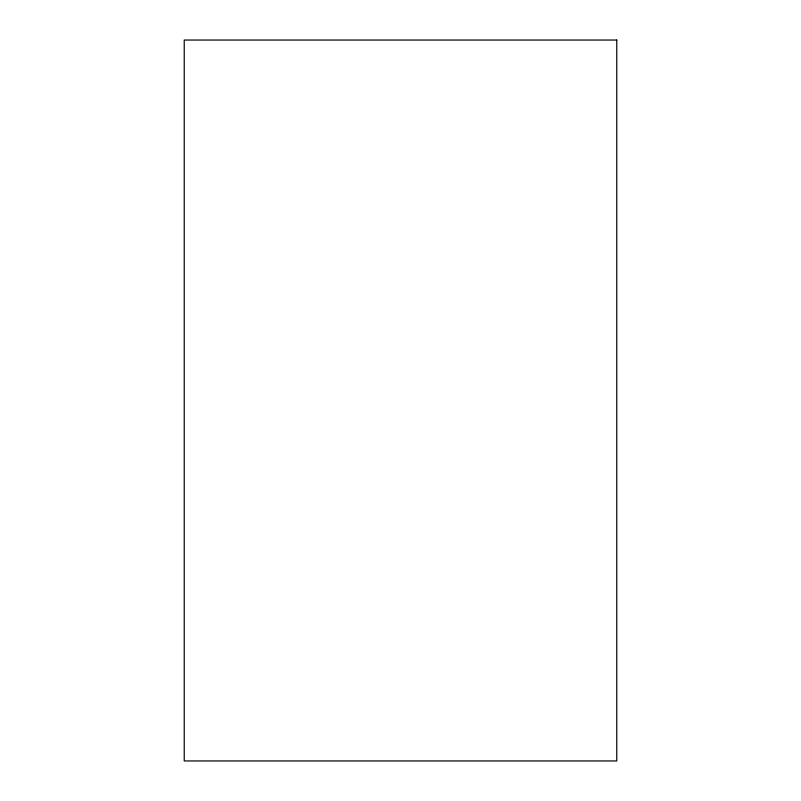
<?xml version="1.0" encoding="UTF-8"?>
<svg xmlns="http://www.w3.org/2000/svg" width="801" height="801" viewBox="0 0 801 801"><rect width="100%" height="100%" fill="white"/><g stroke="black" fill="none" stroke-linecap="round" stroke-linejoin="round"><path stroke-width="1.2" d="M616.77 40.05L184.23 40.05L184.23 760.95L616.77 760.95L616.77 40.05"/></g></svg>
